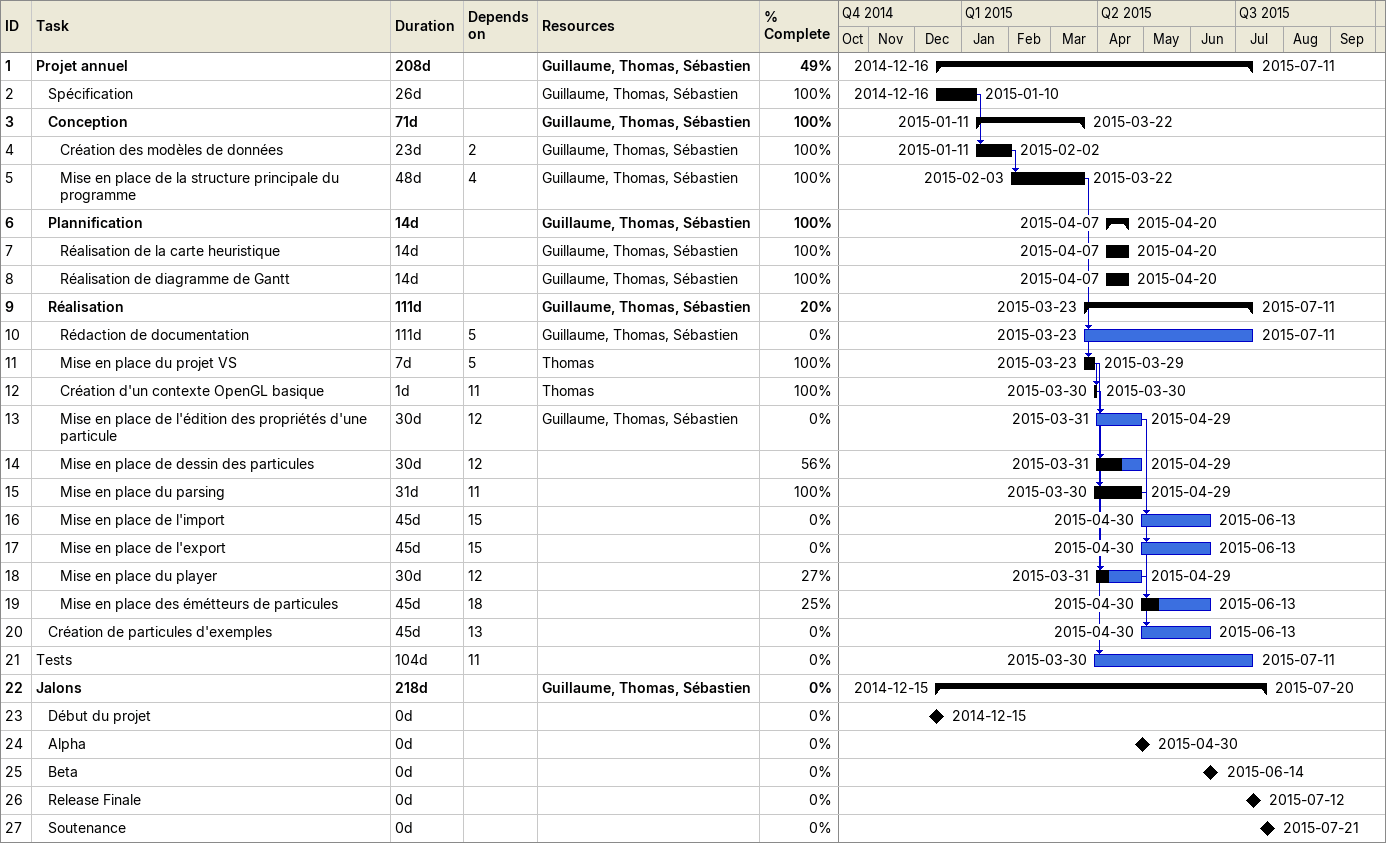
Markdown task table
| ID | Level | Task | Duration | Start | Finish | Predecessors | Resources | % complete |
|---|---|---|---|---|---|---|---|---|
| 1 | 1 | **Projet annuel** | 208d | 2014-12-16 | 2015-07-11 |  | Guillaume, Thomas, Sébastien | 49 |
| 2 | 2 | Spécification | 26d | 2014-12-16 | 2015-01-10 |  | Guillaume, Thomas, Sébastien | 100 |
| 3 | 2 | **Conception** | 71d | 2015-01-11 | 2015-03-22 |  | Guillaume, Thomas, Sébastien | 100 |
| 4 | 3 | Création des modèles de données | 23d | 2015-01-11 | 2015-02-02 | 2 | Guillaume, Thomas, Sébastien | 100 |
| 5 | 3 | Mise en place de la structure principale du programme | 48d | 2015-02-03 | 2015-03-22 | 4 | Guillaume, Thomas, Sébastien | 100 |
| 6 | 2 | **Plannification** | 14d | 2015-04-07 | 2015-04-20 |  | Guillaume, Thomas, Sébastien | 100 |
| 7 | 3 | Réalisation de la carte heuristique | 14d | 2015-04-07 | 2015-04-20 |  | Guillaume, Thomas, Sébastien | 100 |
| 8 | 3 | Réalisation de diagramme de Gantt | 14d | 2015-04-07 | 2015-04-20 |  | Guillaume, Thomas, Sébastien | 100 |
| 9 | 2 | **Réalisation** | 111d | 2015-03-23 | 2015-07-11 |  | Guillaume, Thomas, Sébastien | 20 |
| 10 | 3 | Rédaction de documentation | 111d | 2015-03-23 | 2015-07-11 | 5 | Guillaume, Thomas, Sébastien | 0 |
| 11 | 3 | Mise en place du projet VS | 7d | 2015-03-23 | 2015-03-29 | 5 | Thomas | 100 |
| 12 | 3 | Création d'un contexte OpenGL basique | 1d | 2015-03-30 | 2015-03-30 | 11 | Thomas | 100 |
| 13 | 3 | Mise en place de l'édition des propriétés d'une particule | 30d | 2015-03-31 | 2015-04-29 | 12 | Guillaume, Thomas, Sébastien | 0 |
| 14 | 3 | Mise en place de dessin des particules | 30d | 2015-03-31 | 2015-04-29 | 12 |  | 56 |
| 15 | 3 | Mise en place du parsing | 31d | 2015-03-30 | 2015-04-29 | 11 |  | 100 |
| 16 | 3 | Mise en place de l'import | 45d | 2015-04-30 | 2015-06-13 | 15 |  | 0 |
| 17 | 3 | Mise en place de l'export | 45d | 2015-04-30 | 2015-06-13 | 15 |  | 0 |
| 18 | 3 | Mise en place du player | 30d | 2015-03-31 | 2015-04-29 | 12 |  | 27 |
| 19 | 3 | Mise en place des émétteurs de particules | 45d | 2015-04-30 | 2015-06-13 | 18 |  | 25 |
| 20 | 2 | Création de particules d'exemples | 45d | 2015-04-30 | 2015-06-13 | 13 |  | 0 |
| 21 | 1 | Tests | 104d | 2015-03-30 | 2015-07-11 | 11 |  | 0 |
| 22 | 1 | **Jalons** | 218d | 2014-12-15 | 2015-07-20 |  | Guillaume, Thomas, Sébastien | 0 |
| 23 | 2 | Début du projet | 0d | 2014-12-15 | 2014-12-15 |  |  | 0 |
| 24 | 2 | Alpha | 0d | 2015-04-30 | 2015-04-30 |  |  | 0 |
| 25 | 2 | Beta | 0d | 2015-06-14 | 2015-06-14 |  |  | 0 |
| 26 | 2 | Release Finale | 0d | 2015-07-12 | 2015-07-12 |  |  | 0 |
| 27 | 2 | Soutenance | 0d | 2015-07-21 | 2015-07-21 |  |  | 0 |
